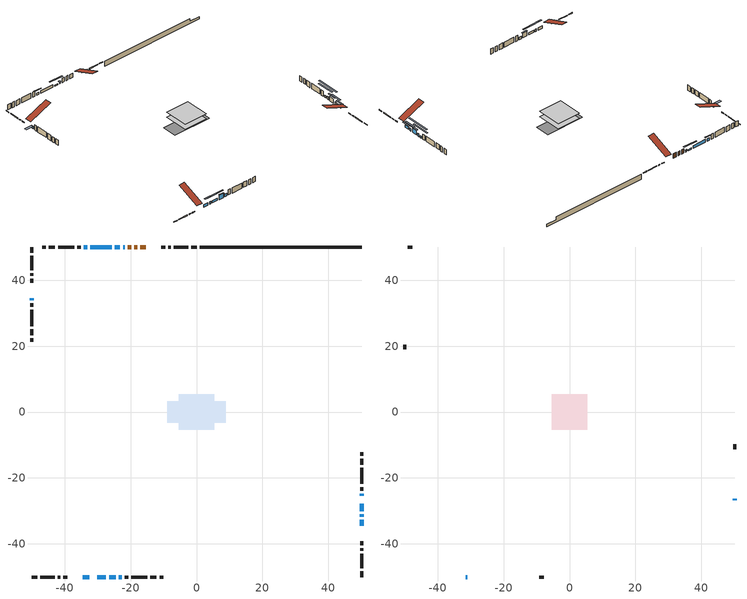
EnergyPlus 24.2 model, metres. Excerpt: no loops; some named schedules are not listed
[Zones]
conditioned space
 floor adiabatic (AdiabaticFloorConstruction): -5.45,-5.45 -5.45,5.45 5.45,5.45 5.45,-5.45 z0.91
 floor foundation (Slab1 construction): -8.94,-3.32 -8.94,3.32 8.94,3.32 8.94,-3.32 z-1.45
 wall outside (RimJoist1 construction): 0.12,50.12 -1.64,50.12 / -50.12,-50.12 -48.36,-50.12 / -50.12,50.12 -50.12,48.36 / 50.12,-50.12 50.12,-48.36 z0.91:1.21
 wall outside (RimJoist2 construction): -2.57,50.12 -6.95,50.12 / -47.43,-50.12 -43.06,-50.12 / -50.12,47.43 -50.12,43.06 / 50.12,-47.43 50.12,-43.06 z0.91:1.21
 wall outside (RimJoist3 construction): -7.87,50.12 -8.6,50.12 / -42.13,-50.12 -41.4,-50.12 / -50.12,42.13 -50.12,41.4 / 50.12,-42.13 50.12,-41.4 z0.91:1.21
 wall outside (RimJoist4 construction): -9.53,50.12 -10.77,50.12 / -40.47,-50.12 -39.24,-50.12 / -50.12,40.47 -50.12,39.24 / 50.12,-40.47 50.12,-39.24 z0.91:1.21
 wall outside (AdiabaticWallConstruction 1): -15.46,50.12 -17.04,50.12 / -17.97,50.12 -18.87,50.12 / -19.8,50.12 -20.93,50.12 z0.91:2.94
 wall outside (AdiabaticWallConstruction): -21.86,50.12 -22.32,50.12 z0.91:1.73; -34.54,-50.12 -32.51,-50.12 / 50.12,-34.54 50.12,-32.71 / 50.12,-31.78 50.12,-31.02 / -50.12,34.54 -50.12,33.93 / -25.8,50.12 -32.2,50.12 / -23.56,-50.12 -22.72,-50.12 z0.91:2.13; 50.12,-30.09 50.12,-27.81 z0.91:2.89; -30.09,-50.12 -27.5,-50.12 z0.91:1.98; -23.24,50.12 -24.88,50.12 z0.91:1.47; 50.12,-25.39 50.12,-24.78 z0.91:1.88; -33.13,50.12 -34.25,50.12 z0.91:2; -26.57,-50.12 -24.49,-50.12 z0.91:3.04
 wall outside (Wall1 construction): -35.18,50.12 -36.24,50.12 / -21.79,-50.12 -20.74,-50.12 / -50.12,33 -50.12,31.94 / 50.12,-23.85 50.12,-22.79 z0.91:3.35
 wall outside (Wall2 construction): -37.17,50.12 -42.06,50.12 / -19.81,-50.12 -14.91,-50.12 / -50.12,31.01 -50.12,26.12 / 50.12,-21.86 50.12,-16.97 z0.91:3.35
 wall outside (Wall3 construction): -42.99,50.12 -44.82,50.12 / -13.98,-50.12 -12.15,-50.12 / -50.12,25.19 -50.12,23.36 / 50.12,-16.04 50.12,-14.21 z0.91:3.35
 wall outside (Wall4 construction): -45.75,50.12 -46.83,50.12 / -11.22,-50.12 -10.14,-50.12 / -50.12,22.43 -50.12,21.35 / 50.12,-13.28 50.12,-12.2 z0.91:3.35
 wall foundation (FoundationWall1 construction): 1.05,50.12,-1.45 1.05,50.12,0.91 45.22,50.12,0.91 45.22,50.12,-0.43 50.12,50.12,-0.43 50.12,50.12,-1.45
 window (WindowConstruction 8): -21.86,50.12 -22.32,50.12 z0.91:1.72
 window (WindowConstruction 4): -34.54,-50.12 -32.51,-50.12 z0.91:2.13
 window (WindowConstruction 5): 50.12,-34.54 50.12,-32.71 z0.91:2.13
 window (WindowConstruction 6): 50.12,-31.78 50.12,-31.02 z0.91:2.13
 window (WindowConstruction 7): 50.12,-30.09 50.12,-27.81 z0.91:2.89
 window (WindowConstruction 10): -30.09,-50.12 -27.5,-50.12 z0.91:1.98
 window (WindowConstruction 11): -23.25,50.12 -24.87,50.12 z0.91:1.47
 window (WindowConstruction 12): 50.12,-25.39 50.12,-24.78 z0.91:1.88
 window (WindowConstruction 9): -50.12,34.54 -50.12,33.93 z0.91:2.13
 window (WindowConstruction): -25.8,50.12 -32.2,50.12 z0.91:2.13
 window (WindowConstruction 1): -33.13,50.12 -34.25,50.12 z0.91:2
 window (WindowConstruction 2): -26.57,-50.12 -24.49,-50.12 z0.91:3.04
 window (WindowConstruction 3): -23.56,-50.12 -22.72,-50.12 z0.91:2.13
 door (Door): -15.46,50.12 -17.04,50.12 z0.91:2.94
 door (Door 1): -17.97,50.12 -18.87,50.12 z0.91:2.94
 door (Door 2): -19.8,50.12 -20.93,50.12 z0.91:2.94
 ceiling adiabatic (AdiabaticFloorConstruction): 5.45,-5.45 5.45,5.45 -5.45,5.45 -5.45,-5.45 z0.91
attic - vented
 floor to conditioned space (Floor1 construction Reversed): -5.45,-5.45 -5.45,5.45 5.45,5.45 5.45,-5.45 z3.35
 wall outside (AdiabaticWallConstruction): -31.58,-50.12 -31.02,-50.12 z0.91:2.08; 50.12,-26.88 50.12,-26.32 z0.91:2.18
 wall outside (Wall5 construction): -47.76,50.12 -49.19,50.12 / -9.21,-50.12 -7.78,-50.12 / -50.12,20.42 -50.12,18.99 / 50.12,-11.27 50.12,-9.84 z0.91:3.35
 window (WindowConstruction 13): -31.58,-50.12 -31.02,-50.12 z0.91:2.08
 window (WindowConstruction 14): 50.12,-26.88 50.12,-26.32 z0.91:2.18
 roof outside (Roof1 construction): -14.53,50.12,3.35 -14.53,39.65,7.71 -11.69,39.65,7.71 -11.69,50.12,3.35; -35.47,-50.12,3.35 -35.47,-39.65,7.71 -38.31,-39.65,7.71 -38.31,-50.12,3.35; -50.12,35.47,3.35 -39.65,35.47,7.71 -39.65,38.31,7.71 -50.12,38.31,3.35; 50.12,-35.47,3.35 39.65,-35.47,7.71 39.65,-38.31,7.71 50.12,-38.31,3.35
shading: -28.28,-50.12 -34.32,-50.12 -34.32,-50.58 -28.28,-50.58 z4.82; 50.12,-21.44 50.12,-31.76 50.58,-31.76 50.58,-21.44 z7.06; -22.47,50.12 -21.71,50.12 -21.71,50.73 -22.47,50.73 z1.87; 50.12,-31.8 50.12,-35.45 50.58,-35.45 50.58,-31.8 z3.04; 50.12,-28.89 50.12,-33.91 50.58,-33.91 50.58,-28.89 z4.26; 50.12,-26.89 50.12,-31 50.58,-31 50.58,-26.89 z3.8; -24.76,-50.12 -32.83,-50.12 -32.83,-50.58 -24.76,-50.58 z4.72; -27.32,50.12 -20.8,50.12 -20.8,50.58 -27.32,50.58 z3.91; 50.12,-21.12 50.12,-29.05 50.58,-29.05 50.58,-21.12 z5.54; -50.12,33.78 -50.12,34.69 -53.78,34.69 -53.78,33.78 z2.28; -35.47,50.12 -31.91,50.12 -31.91,50.42 -35.47,50.42 z3.22; -24.34,-50.12 -26.72,-50.12 -26.72,-50.58 -24.34,-50.58 z3.19
[Building]
Building 1: Terrain=Suburbs
[Site:Location]
Quebec Intl AP_QC: Latitude {deg}=46.8; Longitude {deg}=-71.38; Time Zone {hr}=-5; Elevation {m}=74; Keep Site Location Information=Yes
[Site:GroundTemperature:Shallow]
0.0108218, -2.24938, -2.43038, -1.3578, 2.94801, 7.23376, 10.9493, 13.303, 13.5029, 11.5886, 7.96783, 3.81355
[Site:WaterMainsTemperature]
Calculation Method=Schedule; Temperature Schedule=mains temperature schedule
[Material] Roughness=Rough; Thermal Absorptance=0.9
Name | Thickness {m} | Conductivity {W/m-K} | Density {kg/m3} | Specific Heat {J/kg-K} | Solar Absorptance | Visible Absorptance
asphalt or fiberglass shingles | 0.00635 | 0.162714 | 1121.4 | 1465.45 | 0.4 | 0.4
ceiling loosefill ins | 0.0846667 | 0.0480833 | 16.02 | 1046.75 | 0.7 | 0.7
ceiling stud and cavity | 0.1397 | 0.351045 | 65.682 | 1177.47 | 0.7 | 0.7
concrete 4.0 in. | 0.1016 | 1.803125 | 2242.8 | 837.4 | 0.7 | 0.7
concrete 8.0 in. | 0.2032 | 1.803125 | 2242.8 | 837.4 | 0.7 | 0.7
door material | 0.04445 | 0.053851 | 512.64 | 1214.23 | 0.7 | 0.7
door material 1 | 0.04445 | 0.188738 | 512.64 | 1214.23 | 0.7 | 0.7
exterior vertical ins | 0.0217041 | 0.029427 | 32.04 | 1214.23 | 0.7 | 0.7
floor covering | 0.0127 | 0.0433444 | 54.468 | 1339.84 | 0.6 | 0.6
floor rigid ins; wall rigid ins | 0.512978 | 0.029427 | 32.04 | 1214.23 | 0.7 | 0.7
floor stud and cavity | 0.1397 | 1.75129 | 37.0049 | 1207.88 | 0.7 | 0.7
furniture material conditioned space 1 | 0.1524 | 0.115458 | 640.8 | 1214.23 | 0.6 | 0.6
gypsum board | 0.0127 | 0.160291 | 801 | 837.4 | 0.6 | 0.6
gypsum board 1 | 0.0127 | 0.160291 | 801 | 837.4 | 0.7 | 0.7
osb sheathing 0.5 in. | 0.0127 | 0.115458 | 512.64 | 1214.23 | 0.7 | 0.7
osb sheathing 0.75 in. | 0.01905 | 0.115458 | 512.64 | 1214.23 | 0.7 | 0.7
osb sheathing 2.0 in. | 0.0508 | 0.115458 | 512.64 | 1214.23 | 0.7 | 0.7
rim joist stud and cavity | 0.0508 | 0.647153 | 125.044 | 1163.47 | 0.6 | 0.6
rim joist stud and cavity 1 | 0.0508 | 0.353641 | 125.044 | 1163.47 | 0.6 | 0.6
rim joist stud and cavity 2 | 0.0508 | 0.11519 | 50.32683 | 1063.81 | 0.6 | 0.6
rim joist stud and cavity 3 | 0.0508 | 0.194335 | 50.32683 | 1063.81 | 0.6 | 0.6
wall stud and cavity | 0.1397 | 0.104393 | 139.0536 | 1170.24 | 0.7 | 0.7
wall stud and cavity 1 | 0.1397 | 0.0996715 | 139.0536 | 1170.24 | 0.7 | 0.7
wall stud and cavity 2 | 0.1397 | 0.129216 | 139.0536 | 1170.24 | 0.7 | 0.7
wall stud and cavity 3 | 0.1397 | 0.110499 | 139.0536 | 1170.24 | 0.7 | 0.7
wall stud and cavity 4 | 0.0889 | 6.9971 | 50.32683 | 1063.81 | 0.6 | 0.6
wall stud and cavity 5 | 0.0889 | 0.380278 | 52.3479 | 1209.89 | 0.7 | 0.7
wall stud and cavity 6 | 0.0889 | 0.391764 | 83.0341 | 1211.67 | 0.7 | 0.7
wood siding | 0.0254 | 0.102417 | 544.68 | 1172.36 | 0.57 | 0.57
wood siding 1 | 0.00254 | 0.102417 | 544.68 | 1172.36 | 0.57 | 0.57
wood siding 2; wood siding 3; wood siding 4 | 0.0254 | 0.102417 | 544.68 | 1172.36 | 0.7 | 0.7
[WindowMaterial:SimpleGlazingSystem]
Name | U-Factor {W/m2-K} | Solar Heat Gain Coefficient
WindowMaterial | 2.89237 | 0.66
WindowMaterial 1 | 2.94518 | 0.59
WindowMaterial 10 | 3.01104 | 0.52
WindowMaterial 11 | 3.05136 | 0.44
WindowMaterial 12 | 3.034891 | 0.47
WindowMaterial 13 | 3.026374 | 0.48
WindowMaterial 14 | 2.975272 | 0.61
WindowMaterial 2 | 2.96562 | 0.61
WindowMaterial 3 | 2.95597 | 0.57
WindowMaterial 4 | 2.91168 | 0.64
WindowMaterial 5 | 2.91792 | 0.63
WindowMaterial 6 | 2.94859 | 0.64
WindowMaterial 7 | 2.887263 | 0.67
WindowMaterial 8 | 3.05704 | 0.34
WindowMaterial 9 | 2.96789 | 0.62
[Construction]
AdiabaticFloorConstruction: floor stud and cavity, floor rigid ins, osb sheathing 0.75 in., floor covering
AdiabaticWallConstruction: wood siding 3, wall rigid ins, wall stud and cavity 5, gypsum board
AdiabaticWallConstruction 1: wood siding 4, wall rigid ins, wall stud and cavity 5, gypsum board
Door; Door 2: door material
Door 1: door material 1
Floor1 construction Reversed: gypsum board, ceiling stud and cavity, ceiling loosefill ins
FoundationWall1 construction: concrete 8.0 in., gypsum board 1
furniture construction conditioned space 1: furniture material conditioned space 1
PartitionWallConstruction: gypsum board, wall stud and cavity 6, gypsum board
RimJoist1 construction: wood siding 2, osb sheathing 2.0 in., rim joist stud and cavity
RimJoist2 construction: wood siding 2, osb sheathing 2.0 in., rim joist stud and cavity 1
RimJoist3 construction: wood siding 2, rim joist stud and cavity 2
RimJoist4 construction: wood siding 2, rim joist stud and cavity 3
Roof1 construction: asphalt or fiberglass shingles
Slab1 construction: concrete 4.0 in.
Wall1 construction: wood siding, osb sheathing 0.5 in., wall stud and cavity, gypsum board
Wall2 construction: wood siding, osb sheathing 0.5 in., wall stud and cavity 1, gypsum board
Wall3 construction: wood siding, osb sheathing 0.5 in., wall stud and cavity 2, gypsum board
Wall4 construction: wood siding, osb sheathing 0.5 in., wall stud and cavity 3, gypsum board
Wall5 construction: wood siding 1, wall stud and cavity 4
WindowConstruction: WindowMaterial
WindowConstruction 1: WindowMaterial 1
WindowConstruction 10: WindowMaterial 10
WindowConstruction 11: WindowMaterial 11
WindowConstruction 12: WindowMaterial 12
WindowConstruction 13: WindowMaterial 13
WindowConstruction 14: WindowMaterial 14
WindowConstruction 2: WindowMaterial 2
WindowConstruction 3: WindowMaterial 3
WindowConstruction 4: WindowMaterial 4
WindowConstruction 5: WindowMaterial 5
WindowConstruction 6: WindowMaterial 6
WindowConstruction 7: WindowMaterial 7
WindowConstruction 8: WindowMaterial 8
WindowConstruction 9: WindowMaterial 9
[Zone] Multiplier=1; Part of Total Floor Area=Yes
Name | Volume {m3}
attic - vented | 83.13
conditioned space | 586.1
[Space]
Name | Zone | Volume {m3}
attic - vented 1 | attic - vented | 83.13
conditioned space 1 | conditioned space | 586.1
[ZoneInfiltration:EffectiveLeakageArea]
infil attic - vented 1: Zone or Space=attic - vented 1; Schedule=Always On Discrete; Effective Air Leakage Area {cm2}=4390.89; Stack Coefficient=0.000473233; Wind Coefficient=1.4698e-05
[ZoneMixing]
whole house fan mix: Zone or Space=attic - vented; Schedule=Always On Continuous; Design Flow Rate Calculation Method=Flow/Zone; Design Flow Rate {m3/s}=0; Source Zone or Space=conditioned space
[SurfaceProperty:ExposedFoundationPerimeter]
Slab1: Exposed Perimeter Calculation Method=TotalExposedPerimeter; Total Exposed Perimeter {m}=49.073
[InternalMass] Zone or ZoneList=conditioned space; Space or SpaceList=conditioned space 1
Name | Construction | Surface Area {m2}
furniture mass conditioned space 1 | furniture construction conditioned space 1 | 95.128
partition wall mass | PartitionWallConstruction | 237.82
[Lights]
interior lighting: Zone or ZoneList or Space or SpaceList=conditioned space 1; Schedule=interior lighting schedule; Design Level Calculation Method=LightingLevel; Lighting Level {W}=343.2; Return Air Fraction=0; Fraction Radiant=0.6; Fraction Visible=0.2; Fraction Replaceable=1
[People]
occupants: Zone or ZoneList or Space or SpaceList=conditioned space 1; Number of People Schedule=occupants schedule; Number of People Calculation Method=People; Number of People=3; Fraction Radiant=0.314171; Sensible Heat Fraction=0.56303; Activity Level Schedule=occupants activity schedule; Carbon Dioxide Generation Rate {m3/s-W}=0; Enable ASHRAE 55 Comfort Warnings=No; Mean Radiant Temperature Calculation Type=EnclosureAveraged
[ElectricEquipment] Zone or ZoneList or Space or SpaceList=conditioned space 1; Design Level Calculation Method=EquipmentLevel
Name | Schedule | Design Level {W} | Fraction Latent | Fraction Radiant | Fraction Lost
clothes dryer | clothes dryer schedule | 140.772 | 0.015 | 0.081 | 0.85
clothes washer | clothes washer schedule | 32.1985 | 0.03 | 0.162 | 0.7
cooking range | cooking range schedule | 215.147 | 0.08 | 0.432 | 0.2
dishwasher | dishwasher schedule | 66.8632 | 0.3 | 0.18 | 0.4
fridge | fridge schedule | 72.9452 | 0 | 0.6 | 0
mech vent bath fan 0 | mech vent bath fan 0 schedule | 50.2 | 0 | 0 | 1
mech vent house fan | mech vent house fan schedule | 0.95 | 0 | 0 | 1
mech vent house fan cfis | mech vent house fan cfis schedule | 0 | 0 | 0 | 0
mech vent range fan 0 | mech vent range fan 0 schedule | 57 | 0 | 0 | 1
mech vent range fan 1 | mech vent range fan 1 schedule | 57 | 0 | 0 | 1
misc plug loads | misc plug loads schedule | 494.7 | 0.045 | 0.513 | 0.1
whole house fan | Always On Discrete | 0 | 0 | 0 | 1
[OtherEquipment] Zone or ZoneList or Space or SpaceList=conditioned space 1; Design Level Calculation Method=EquipmentLevel
Name | Fuel Type | Schedule | Design Level {W} | Fraction Latent | Fraction Radiant | Fraction Lost
clothes dryer 1 | Electricity | clothes dryer schedule | 0 | 0.015 | 0.081 | 0.85
cooking range 1 | Electricity | cooking range schedule | 0 | 0.08 | 0.432 | 0.2
general water use latent | None | general water use schedule | 62.594 | 1 | 0 | 0
general water use sensible | None | general water use schedule | -61.6891 | 0 | 0.6 | 0
mech vent house fan latent load | None | Always On Discrete | 0 | 1 | 0 | 0
mech vent house fan sensible load | None | Always On Discrete | 0 | 0 | 0 | 0
water heater energy adjustment1 | Electricity | Always On Discrete | 0.01 | 0 | 0 | 1
[ZoneInfiltration:DesignFlowRate] Zone or ZoneList or Space or SpaceList=conditioned space 1; Schedule=Always On Discrete; Design Flow Rate Calculation Method=Flow/Zone; Design Flow Rate {m3/s}=0
infil flow; natural vent flow; whole house fan flow
[Foundation:Kiva]
Foundation Kiva 1: Initial Indoor Air Temperature {C}=18; Wall Height Above Grade {m}=0.910011; Wall Depth Below Slab {m}=0.2032; Custom Block Material Name 1=exterior vertical ins; Custom Block Depth 1 {m}=2.36001; Custom Block X Position 1 {m}=0.2159; Custom Block Z Position 1 {m}=0
[Foundation:Kiva:Settings]
Soil Conductivity {W/m-K}=0.849921; Soil Density {kg/m3}=1842.3; Soil Specific Heat {J/kg-K}=418.7; Ground Solar Absorptivity=0.9; Ground Thermal Absorptivity=0.9; Ground Surface Roughness {m}=0.03; Far-Field Width {m}=40; Deep-Ground Boundary Condition=ZeroFlux; Deep-Ground Depth {m}=40; Minimum Cell Dimension {m}=0.2; Maximum Cell Growth Coefficient=3; Simulation Timestep=Timestep
[Exterior:Lights]
exterior lighting: Schedule=exterior lighting schedule; Design Level {W}=75.6
[Schedule:Constant]
Name | Hourly Value
Always On Continuous; mech vent house fan schedule; mech vent house fan cfis schedule; Always On Discrete | 1
occupants activity schedule | 117.228
fridge schedule | 0
[Schedule:Week:Daily]
interior lighting schedule Week Rule - Jan1-Jan27: interior lighting schedule day, interior lighting schedule day, interior lighting schedule day, interior lighting schedule day, interior lighting schedule day, interior lighting schedule day, interior lighting schedule day, interior lighting schedule default day, interior lighting schedule default day, interior lighting schedule default day, interior lighting schedule default day, interior lighting schedule default day
interior lighting schedule Week Rule - Jan28-Feb3: interior lighting schedule day, interior lighting schedule day, interior lighting schedule day, interior lighting schedule day, interior lighting schedule day 1, interior lighting schedule day 1, interior lighting schedule day 1, interior lighting schedule default day, interior lighting schedule default day, interior lighting schedule default day, interior lighting schedule default day, interior lighting schedule default day
interior lighting schedule Week Rule - Feb4-Feb24: interior lighting schedule day 1, interior lighting schedule day 1, interior lighting schedule day 1, interior lighting schedule day 1, interior lighting schedule day 1, interior lighting schedule day 1, interior lighting schedule day 1, interior lighting schedule default day, interior lighting schedule default day, interior lighting schedule default day, interior lighting schedule default day, interior lighting schedule default day
interior lighting schedule Week Rule - Feb25-Mar3: interior lighting schedule day 1, interior lighting schedule day 1, interior lighting schedule day 1, interior lighting schedule day 1, interior lighting schedule day 2, interior lighting schedule day 2, interior lighting schedule day 2, interior lighting schedule default day, interior lighting schedule default day, interior lighting schedule default day, interior lighting schedule default day, interior lighting schedule default day
interior lighting schedule Week Rule - Mar4-Mar31: interior lighting schedule day 2, interior lighting schedule day 2, interior lighting schedule day 2, interior lighting schedule day 2, interior lighting schedule day 2, interior lighting schedule day 2, interior lighting schedule day 2, interior lighting schedule default day, interior lighting schedule default day, interior lighting schedule default day, interior lighting schedule default day, interior lighting schedule default day
interior lighting schedule Week Rule - Apr1-Apr28: interior lighting schedule day 3, interior lighting schedule day 3, interior lighting schedule day 3, interior lighting schedule day 3, interior lighting schedule day 3, interior lighting schedule day 3, interior lighting schedule day 3, interior lighting schedule default day, interior lighting schedule default day, interior lighting schedule default day, interior lighting schedule default day, interior lighting schedule default day
interior lighting schedule Week Rule - Apr29-May5: interior lighting schedule day 3, interior lighting schedule day 3, interior lighting schedule day 4, interior lighting schedule day 4, interior lighting schedule day 4, interior lighting schedule day 4, interior lighting schedule day 4, interior lighting schedule default day, interior lighting schedule default day, interior lighting schedule default day, interior lighting schedule default day, interior lighting schedule default day
interior lighting schedule Week Rule - May6-May26: interior lighting schedule day 4, interior lighting schedule day 4, interior lighting schedule day 4, interior lighting schedule day 4, interior lighting schedule day 4, interior lighting schedule day 4, interior lighting schedule day 4, interior lighting schedule default day, interior lighting schedule default day, interior lighting schedule default day, interior lighting schedule default day, interior lighting schedule default day
interior lighting schedule Week Rule - May27-Jun2: interior lighting schedule day 4, interior lighting schedule day 4, interior lighting schedule day 4, interior lighting schedule day 4, interior lighting schedule day 4, interior lighting schedule day 5, interior lighting schedule day 5, interior lighting schedule default day, interior lighting schedule default day, interior lighting schedule default day, interior lighting schedule default day, interior lighting schedule default day
interior lighting schedule Week Rule - Jun3-Jun30: interior lighting schedule day 5, interior lighting schedule day 5, interior lighting schedule day 5, interior lighting schedule day 5, interior lighting schedule day 5, interior lighting schedule day 5, interior lighting schedule day 5, interior lighting schedule default day, interior lighting schedule default day, interior lighting schedule default day, interior lighting schedule default day, interior lighting schedule default day
interior lighting schedule Week Rule - Jul1-Jul28: interior lighting schedule day 6, interior lighting schedule day 6, interior lighting schedule day 6, interior lighting schedule day 6, interior lighting schedule day 6, interior lighting schedule day 6, interior lighting schedule day 6, interior lighting schedule default day, interior lighting schedule default day, interior lighting schedule default day, interior lighting schedule default day, interior lighting schedule default day
interior lighting schedule Week Rule - Jul29-Aug4: interior lighting schedule day 6, interior lighting schedule day 6, interior lighting schedule day 6, interior lighting schedule day 7, interior lighting schedule day 7, interior lighting schedule day 7, interior lighting schedule day 7, interior lighting schedule default day, interior lighting schedule default day, interior lighting schedule default day, interior lighting schedule default day, interior lighting schedule default day
interior lighting schedule Week Rule - Aug5-Aug25: interior lighting schedule day 7, interior lighting schedule day 7, interior lighting schedule day 7, interior lighting schedule day 7, interior lighting schedule day 7, interior lighting schedule day 7, interior lighting schedule day 7, interior lighting schedule default day, interior lighting schedule default day, interior lighting schedule default day, interior lighting schedule default day, interior lighting schedule default day
interior lighting schedule Week Rule - Aug26-Sep1: interior lighting schedule day 7, interior lighting schedule day 7, interior lighting schedule day 7, interior lighting schedule day 7, interior lighting schedule day 7, interior lighting schedule day 7, interior lighting schedule day 8, interior lighting schedule default day, interior lighting schedule default day, interior lighting schedule default day, interior lighting schedule default day, interior lighting schedule default day
interior lighting schedule Week Rule - Sep2-Sep29: interior lighting schedule day 8, interior lighting schedule day 8, interior lighting schedule day 8, interior lighting schedule day 8, interior lighting schedule day 8, interior lighting schedule day 8, interior lighting schedule day 8, interior lighting schedule default day, interior lighting schedule default day, interior lighting schedule default day, interior lighting schedule default day, interior lighting schedule default day
interior lighting schedule Week Rule - Sep30-Oct6: interior lighting schedule day 8, interior lighting schedule day 9, interior lighting schedule day 9, interior lighting schedule day 9, interior lighting schedule day 9, interior lighting schedule day 9, interior lighting schedule day 9, interior lighting schedule default day, interior lighting schedule default day, interior lighting schedule default day, interior lighting schedule default day, interior lighting schedule default day
interior lighting schedule Week Rule - Oct7-Oct27: interior lighting schedule day 9, interior lighting schedule day 9, interior lighting schedule day 9, interior lighting schedule day 9, interior lighting schedule day 9, interior lighting schedule day 9, interior lighting schedule day 9, interior lighting schedule default day, interior lighting schedule default day, interior lighting schedule default day, interior lighting schedule default day, interior lighting schedule default day
interior lighting schedule Week Rule - Oct28-Nov3: interior lighting schedule day 9, interior lighting schedule day 9, interior lighting schedule day 9, interior lighting schedule day 9, interior lighting schedule day 10, interior lighting schedule day 10, interior lighting schedule day 10, interior lighting schedule default day, interior lighting schedule default day, interior lighting schedule default day, interior lighting schedule default day, interior lighting schedule default day
interior lighting schedule Week Rule - Nov4-Nov24: interior lighting schedule day 10, interior lighting schedule day 10, interior lighting schedule day 10, interior lighting schedule day 10, interior lighting schedule day 10, interior lighting schedule day 10, interior lighting schedule day 10, interior lighting schedule default day, interior lighting schedule default day, interior lighting schedule default day, interior lighting schedule default day, interior lighting schedule default day
interior lighting schedule Week Rule - Nov25-Dec1: interior lighting schedule day 10, interior lighting schedule day 10, interior lighting schedule day 10, interior lighting schedule day 10, interior lighting schedule day 10, interior lighting schedule day 10, interior lighting schedule day 11, interior lighting schedule default day, interior lighting schedule default day, interior lighting schedule default day, interior lighting schedule default day, interior lighting schedule default day
interior lighting schedule Week Rule - Dec2-Dec31: interior lighting schedule day 11, interior lighting schedule day 11, interior lighting schedule day 11, interior lighting schedule day 11, interior lighting schedule day 11, interior lighting schedule day 11, interior lighting schedule day 11, interior lighting schedule default day, interior lighting schedule default day, interior lighting schedule default day, interior lighting schedule default day, interior lighting schedule default day
occupants schedule Week Rule - Jan1-Dec31: occupants schedule day, occupants schedule day, occupants schedule day, occupants schedule day, occupants schedule day, occupants schedule day, occupants schedule day, occupants schedule default day, occupants schedule default day, occupants schedule default day, occupants schedule default day, occupants schedule default day
clothes dryer schedule Week Rule - Jan1-Dec31: clothes dryer schedule day, clothes dryer schedule day, clothes dryer schedule day, clothes dryer schedule day, clothes dryer schedule day, clothes dryer schedule day, clothes dryer schedule day, clothes dryer schedule default day, clothes dryer schedule default day, clothes dryer schedule default day, clothes dryer schedule default day, clothes dryer schedule default day
clothes washer schedule Week Rule - Jan1-Dec31: clothes washer schedule day, clothes washer schedule day, clothes washer schedule day, clothes washer schedule day, clothes washer schedule day, clothes washer schedule day, clothes washer schedule day, clothes washer schedule default day, clothes washer schedule default day, clothes washer schedule default day, clothes washer schedule default day, clothes washer schedule default day
cooking range schedule Week Rule - Jan1-Dec31: cooking range schedule day, cooking range schedule day, cooking range schedule day, cooking range schedule day, cooking range schedule day, cooking range schedule day, cooking range schedule day, cooking range schedule default day, cooking range schedule default day, cooking range schedule default day, cooking range schedule default day, cooking range schedule default day
dishwasher schedule Week Rule - Jan1-Dec31: dishwasher schedule day, dishwasher schedule day, dishwasher schedule day, dishwasher schedule day, dishwasher schedule day, dishwasher schedule day, dishwasher schedule day, dishwasher schedule default day, dishwasher schedule default day, dishwasher schedule default day, dishwasher schedule default day, dishwasher schedule default day
mech vent bath fan 0 schedule Week Rule - Jan1-Dec31: mech vent bath fan 0 schedule day, mech vent bath fan 0 schedule day, mech vent bath fan 0 schedule day, mech vent bath fan 0 schedule day, mech vent bath fan 0 schedule day, mech vent bath fan 0 schedule day, mech vent bath fan 0 schedule day, mech vent bath fan 0 schedule default day, mech vent bath fan 0 schedule default day, mech vent bath fan 0 schedule default day, mech vent bath fan 0 schedule default day, mech vent bath fan 0 schedule default day
mech vent range fan 0 schedule Week Rule - Jan1-Dec31: mech vent range fan 0 schedule day, mech vent range fan 0 schedule day, mech vent range fan 0 schedule day, mech vent range fan 0 schedule day, mech vent range fan 0 schedule day, mech vent range fan 0 schedule day, mech vent range fan 0 schedule day, mech vent range fan 0 schedule default day, mech vent range fan 0 schedule default day, mech vent range fan 0 schedule default day, mech vent range fan 0 schedule default day, mech vent range fan 0 schedule default day
mech vent range fan 1 schedule Week Rule - Jan1-Dec31: mech vent range fan 1 schedule day, mech vent range fan 1 schedule day, mech vent range fan 1 schedule day, mech vent range fan 1 schedule day, mech vent range fan 1 schedule day, mech vent range fan 1 schedule day, mech vent range fan 1 schedule day, mech vent range fan 1 schedule default day, mech vent range fan 1 schedule default day, mech vent range fan 1 schedule default day, mech vent range fan 1 schedule default day, mech vent range fan 1 schedule default day
misc plug loads schedule Week Rule - Jan1-Dec31: misc plug loads schedule day, misc plug loads schedule day, misc plug loads schedule day, misc plug loads schedule day, misc plug loads schedule day, misc plug loads schedule day, misc plug loads schedule day, misc plug loads schedule default day, misc plug loads schedule default day, misc plug loads schedule default day, misc plug loads schedule default day, misc plug loads schedule default day
general water use schedule Week Rule - Jan1-Dec31: general water use schedule day, general water use schedule day, general water use schedule day, general water use schedule day, general water use schedule day, general water use schedule day, general water use schedule day, general water use schedule default day, general water use schedule default day, general water use schedule default day, general water use schedule default day, general water use schedule default day
exterior lighting schedule Week Rule - Jan1-Jan27: exterior lighting schedule day, exterior lighting schedule day, exterior lighting schedule day, exterior lighting schedule day, exterior lighting schedule day, exterior lighting schedule day, exterior lighting schedule day, exterior lighting schedule default day, exterior lighting schedule default day, exterior lighting schedule default day, exterior lighting schedule default day, exterior lighting schedule default day
exterior lighting schedule Week Rule - Jan28-Feb3: exterior lighting schedule day, exterior lighting schedule day, exterior lighting schedule day, exterior lighting schedule day, exterior lighting schedule day 1, exterior lighting schedule day 1, exterior lighting schedule day 1, exterior lighting schedule default day, exterior lighting schedule default day, exterior lighting schedule default day, exterior lighting schedule default day, exterior lighting schedule default day
exterior lighting schedule Week Rule - Feb4-Feb24: exterior lighting schedule day 1, exterior lighting schedule day 1, exterior lighting schedule day 1, exterior lighting schedule day 1, exterior lighting schedule day 1, exterior lighting schedule day 1, exterior lighting schedule day 1, exterior lighting schedule default day, exterior lighting schedule default day, exterior lighting schedule default day, exterior lighting schedule default day, exterior lighting schedule default day
exterior lighting schedule Week Rule - Feb25-Mar3: exterior lighting schedule day 1, exterior lighting schedule day 1, exterior lighting schedule day 1, exterior lighting schedule day 1, exterior lighting schedule day 2, exterior lighting schedule day 2, exterior lighting schedule day 2, exterior lighting schedule default day, exterior lighting schedule default day, exterior lighting schedule default day, exterior lighting schedule default day, exterior lighting schedule default day
exterior lighting schedule Week Rule - Mar4-Mar31: exterior lighting schedule day 2, exterior lighting schedule day 2, exterior lighting schedule day 2, exterior lighting schedule day 2, exterior lighting schedule day 2, exterior lighting schedule day 2, exterior lighting schedule day 2, exterior lighting schedule default day, exterior lighting schedule default day, exterior lighting schedule default day, exterior lighting schedule default day, exterior lighting schedule default day
exterior lighting schedule Week Rule - Apr1-Apr28: exterior lighting schedule day 3, exterior lighting schedule day 3, exterior lighting schedule day 3, exterior lighting schedule day 3, exterior lighting schedule day 3, exterior lighting schedule day 3, exterior lighting schedule day 3, exterior lighting schedule default day, exterior lighting schedule default day, exterior lighting schedule default day, exterior lighting schedule default day, exterior lighting schedule default day
exterior lighting schedule Week Rule - Apr29-May5: exterior lighting schedule day 3, exterior lighting schedule day 3, exterior lighting schedule day 4, exterior lighting schedule day 4, exterior lighting schedule day 4, exterior lighting schedule day 4, exterior lighting schedule day 4, exterior lighting schedule default day, exterior lighting schedule default day, exterior lighting schedule default day, exterior lighting schedule default day, exterior lighting schedule default day
exterior lighting schedule Week Rule - May6-May26: exterior lighting schedule day 4, exterior lighting schedule day 4, exterior lighting schedule day 4, exterior lighting schedule day 4, exterior lighting schedule day 4, exterior lighting schedule day 4, exterior lighting schedule day 4, exterior lighting schedule default day, exterior lighting schedule default day, exterior lighting schedule default day, exterior lighting schedule default day, exterior lighting schedule default day
[Schedule:Year]
interior lighting schedule: interior lighting schedule Week Rule - Jan1-Jan27, 1, 1, 1, 27, interior lighting schedule Week Rule - Jan28-Feb3, 1, 28, 2, 3, interior lighting schedule Week Rule - Feb4-Feb24, 2, 4, 2, 24, interior lighting schedule Week Rule - Feb25-Mar3, 2, 25, 3, 3, interior lighting schedule Week Rule - Mar4-Mar31, 3, 4, 3, 31, interior lighting schedule Week Rule - Apr1-Apr28, 4, 1, 4, 28, interior lighting schedule Week Rule - Apr29-May5, 4, 29, 5, 5, interior lighting schedule Week Rule - May6-May26, 5, 6, 5, 26, interior lighting schedule Week Rule - May27-Jun2, 5, 27, 6, 2, interior lighting schedule Week Rule - Jun3-Jun30, 6, 3, 6, 30, interior lighting schedule Week Rule - Jul1-Jul28, 7, 1, 7, 28, interior lighting schedule Week Rule - Jul29-Aug4, 7, 29, 8, 4, interior lighting schedule Week Rule - Aug5-Aug25, 8, 5, 8, 25, interior lighting schedule Week Rule - Aug26-Sep1, 8, 26, 9, 1, interior lighting schedule Week Rule - Sep2-Sep29, 9, 2, 9, 29, interior lighting schedule Week Rule - Sep30-Oct6, 9, 30, 10, 6, interior lighting schedule Week Rule - Oct7-Oct27, 10, 7, 10, 27, interior lighting schedule Week Rule - Oct28-Nov3, 10, 28, 11, 3, interior lighting schedule Week Rule - Nov4-Nov24, 11, 4, 11, 24, interior lighting schedule Week Rule - Nov25-Dec1, 11, 25, 12, 1, interior lighting schedule Week Rule - Dec2-Dec31, 12, 2, 12, 31
occupants schedule: occupants schedule Week Rule - Jan1-Dec31, 1, 1, 12, 31
clothes dryer schedule: clothes dryer schedule Week Rule - Jan1-Dec31, 1, 1, 12, 31
clothes washer schedule: clothes washer schedule Week Rule - Jan1-Dec31, 1, 1, 12, 31
cooking range schedule: cooking range schedule Week Rule - Jan1-Dec31, 1, 1, 12, 31
dishwasher schedule: dishwasher schedule Week Rule - Jan1-Dec31, 1, 1, 12, 31
mech vent bath fan 0 schedule: mech vent bath fan 0 schedule Week Rule - Jan1-Dec31, 1, 1, 12, 31
mech vent range fan 0 schedule: mech vent range fan 0 schedule Week Rule - Jan1-Dec31, 1, 1, 12, 31
mech vent range fan 1 schedule: mech vent range fan 1 schedule Week Rule - Jan1-Dec31, 1, 1, 12, 31
misc plug loads schedule: misc plug loads schedule Week Rule - Jan1-Dec31, 1, 1, 12, 31
general water use schedule: general water use schedule Week Rule - Jan1-Dec31, 1, 1, 12, 31
exterior lighting schedule: exterior lighting schedule Week Rule - Jan1-Jan27, 1, 1, 1, 27, exterior lighting schedule Week Rule - Jan28-Feb3, 1, 28, 2, 3, exterior lighting schedule Week Rule - Feb4-Feb24, 2, 4, 2, 24, exterior lighting schedule Week Rule - Feb25-Mar3, 2, 25, 3, 3, exterior lighting schedule Week Rule - Mar4-Mar31, 3, 4, 3, 31, exterior lighting schedule Week Rule - Apr1-Apr28, 4, 1, 4, 28, exterior lighting schedule Week Rule - Apr29-May5, 4, 29, 5, 5, exterior lighting schedule Week Rule - May6-May26, 5, 6, 5, 26, exterior lighting schedule Week Rule - May27-Jun2, 5, 27, 6, 2, exterior lighting schedule Week Rule - Jun3-Jun30, 6, 3, 6, 30, exterior lighting schedule Week Rule - Jul1-Jul28, 7, 1, 7, 28, exterior lighting schedule Week Rule - Jul29-Aug4, 7, 29, 8, 4, exterior lighting schedule Week Rule - Aug5-Aug25, 8, 5, 8, 25, exterior lighting schedule Week Rule - Aug26-Sep1, 8, 26, 9, 1, exterior lighting schedule Week Rule - Sep2-Sep29, 9, 2, 9, 29, exterior lighting schedule Week Rule - Sep30-Oct6, 9, 30, 10, 6, exterior lighting schedule Week Rule - Oct7-Oct27, 10, 7, 10, 27, exterior lighting schedule Week Rule - Oct28-Nov3, 10, 28, 11, 3, exterior lighting schedule Week Rule - Nov4-Nov24, 11, 4, 11, 24, exterior lighting schedule Week Rule - Nov25-Dec1, 11, 25, 12, 1, exterior lighting schedule Week Rule - Dec2-Dec31, 12, 2, 12, 31
[Schedule:Compact]
mains temperature schedule: Through: 01/01, For: AllDays, Until: 24:00, 5.175, Through: 01/02, For: AllDays, Until: 24:00, 5.10167, Through: 01/03, For: AllDays, Until: 24:00, 5.02889, Through: 01/04, For: AllDays, Until: 24:00, 4.95778, Through: 01/05, For: AllDays, Until: 24:00, 4.88778, Through: 01/06, For: AllDays, Until: 24:00, 4.81833, Through: 01/07, For: AllDays, Until: 24:00, 4.75056, Through: 01/08, For: AllDays, Until: 24:00, 4.68389, Through: 01/09, For: AllDays, Until: 24:00, 4.61833, Through: 01/10, For: AllDays, Until: 24:00, 4.55389, Through: 01/11, For: AllDays, Until: 24:00, 4.49056, Through: 01/12, For: AllDays, Until: 24:00, 4.42889, Through: 01/13, For: AllDays, Until: 24:00, 4.36778, Through: 01/14, For: AllDays, Until: 24:00, 4.30889, Through: 01/15, For: AllDays, Until: 24:00, 4.25056, Through: 01/16, For: AllDays, Until: 24:00, 4.19389, Through: 01/17, For: AllDays, Until: 24:00, 4.13833, Through: 01/18, For: AllDays, Until: 24:00, 4.08444, Through: 01/19, For: AllDays, Until: 24:00, 4.03167, Through: 01/20, For: AllDays, Until: 24:00, 3.98056, Through: 01/21, For: AllDays, Until: 24:00, 3.93056, Through: 01/22, For: AllDays, Until: 24:00, 3.88222, Through: 01/23, For: AllDays, Until: 24:00, 3.835, Through: 01/24, For: AllDays, Until: 24:00, 3.78944, Through: 01/25, For: AllDays, Until: 24:00, 3.74556, Through: 01/26, For: AllDays, Until: 24:00, 3.70278, Through: 01/27, For: AllDays, Until: 24:00, 3.66167, Through: 01/28, For: AllDays, Until: 24:00, 3.62167, Through: 01/29, For: AllDays, Until: 24:00, 3.58389, Through: 01/30, For: AllDays, Until: 24:00, 3.54722, Through: 01/31, For: AllDays, Until: 24:00, 3.51167, Through: 02/01, For: AllDays, Until: 24:00, 3.47833, Through: 02/02, For: AllDays, Until: 24:00, 3.44611, Through: 02/03, For: AllDays, Until: 24:00, 3.41556, Through: 02/04, For: AllDays, Until: 24:00, 3.38667, Through: 02/05, For: AllDays, Until: 24:00, 3.35944, Through: 02/06, For: AllDays, Until: 24:00, 3.33389, Through: 02/07, For: AllDays, Until: 24:00, 3.30944, Through: 02/08, For: AllDays, Until: 24:00, 3.28667, Through: 02/09, For: AllDays, Until: 24:00, 3.26611, Through: 02/10, For: AllDays, Until: 24:00, 3.24667, Through: 02/11, For: AllDays, Until: 24:00, 3.22889, Through: 02/12, For: AllDays, Until: 24:00, 3.21278, Through: 02/13, For: AllDays, Until: 24:00, 3.19833, Through: 02/14, For: AllDays, Until: 24:00, 3.18556, Through: 02/15, For: AllDays, Until: 24:00, 3.17389, Through: 02/16, For: AllDays, Until: 24:00, 3.16444, Through: 02/17, For: AllDays, Until: 24:00, 3.15667, Through: 02/18, For: AllDays, Until: 24:00, 3.15056, Through: 02/19, For: AllDays, Until: 24:00, 3.14556, Through: 02/20, For: AllDays, Until: 24:00, 3.14278, Through: 02/21, For: AllDays, Until: 24:00, 3.14111, Through: 02/22, For: AllDays, Until: 24:00, 3.14167, Through: 02/23, For: AllDays, Until: 24:00, 3.14333, Through: 02/24, For: AllDays, Until: 24:00, 3.14722, Through: 02/25, For: AllDays, Until: 24:00, 3.15222, Through: 02/26, For: AllDays, Until: 24:00, 3.15944, Through: 02/27, For: AllDays, Until: 24:00, 3.16778, Through: 02/28, For: AllDays, Until: 24:00, 3.17778, Through: 03/01, For: AllDays, Until: 24:00, 3.18944, Through: 03/02, For: AllDays, Until: 24:00, 3.20333, Through: 03/03, For: AllDays, Until: 24:00, 3.21833, Through: 03/04, For: AllDays, Until: 24:00, 3.235, Through: 03/05, For: AllDays, Until: 24:00, 3.25333, Through: 03/06, For: AllDays, Until: 24:00, 3.27333, Through: 03/07, For: AllDays, Until: 24:00, 3.29444, Through: 03/08, For: AllDays, Until: 24:00, 3.31778, Through: 03/09, For: AllDays, Until: 24:00, 3.34222, Through: 03/10, For: AllDays, Until: 24:00, 3.36889, Through: 03/11, For: AllDays, Until: 24:00, 3.39667, Through: 03/12, For: AllDays, Until: 24:00, 3.42611, Through: 03/13, For: AllDays, Until: 24:00, 3.45722, Through: 03/14, For: AllDays, Until: 24:00, 3.49, Through: 03/15, For: AllDays, Until: 24:00, 3.52389, Through: 03/16, For: AllDays, Until: 24:00, 3.55944, Through: 03/17, For: AllDays, Until: 24:00, 3.59667, Through: 03/18, For: AllDays, Until: 24:00, 3.63556, Through: 03/19, For: AllDays, Until: 24:00, 3.67556, Through: 03/20, For: AllDays, Until: 24:00, 3.71722, Through: 03/21, For: AllDays, Until: 24:00, 3.76056, Through: 03/22, For: AllDays, Until: 24:00, 3.80556, Through: 03/23, For: AllDays, Until: 24:00, 3.85111, Through: 03/24, For: AllDays, Until: 24:00, 3.89889, Through: 03/25, For: AllDays, Until: 24:00, 3.94778, Through: 03/26, For: AllDays, Until: 24:00, 3.99833, Through: 03/27, For: AllDays, Until: 24:00, 4.05, Through: 03/28, For: AllDays, Until: 24:00, 4.10333, Through: 03/29, For: AllDays, Until: 24:00, 4.15778, Through: 03/30, For: AllDays, Until: 24:00, 4.21333, Through: 03/31, For: AllDays, Until: 24:00, 4.27056, Through: 04/01, For: AllDays, Until: 24:00, 4.32944, Through: 04/02, For: AllDays, Until: 24:00, 4.38889, Through: 04/03, For: AllDays, Until: 24:00, 4.45, Through: 04/04, For: AllDays, Until: 24:00, 4.51222, Through: 04/05, For: AllDays, Until: 24:00, 4.57611, Through: 04/06, For: AllDays, Until: 24:00, 4.64056, Through: 04/07, For: AllDays, Until: 24:00, 4.70667, Through: 04/08, For: AllDays, Until: 24:00, 4.77389, Through: 04/09, For: AllDays, Until: 24:00, 4.84222, Through: 04/10, For: AllDays, Until: 24:00, 4.91167, Through: 04/11, For: AllDays, Until: 24:00, 4.98278, Through: 04/12, For: AllDays, Until: 24:00, 5.05444, Through: 04/13, For: AllDays, Until: 24:00, 5.12722, Through: 04/14, For: AllDays, Until: 24:00, 5.20111, Through: 04/15, For: AllDays, Until: 24:00, 5.27611, Through: 04/16, For: AllDays, Until: 24:00, 5.35167, Through: 04/17, For: AllDays, Until: 24:00, 5.42889, Through: 04/18, For: AllDays, Until: 24:00, 5.50667, Through: 04/19, For: AllDays, Until: 24:00, 5.58556, Through: 04/20, For: AllDays, Until: 24:00, 5.665, Through: 04/21, For: AllDays, Until: 24:00, 5.74611, Through: 04/22, For: AllDays, Until: 24:00, 5.82722, Through: 04/23, For: AllDays, Until: 24:00, 5.91, Through: 04/24, For: AllDays, Until: 24:00, 5.99278, Through: 04/25, For: AllDays, Until: 24:00, 6.07722, Through: 04/26, For: AllDays, Until: 24:00, 6.16167, Through: 04/27, For: AllDays, Until: 24:00, 6.24722, Through: 04/28, For: AllDays, Until: 24:00, 6.33389, Through: 04/29, For: AllDays, Until: 24:00, 6.42056, Through: 04/30, For: AllDays, Until: 24:00, 6.50833, Through: 05/01, For: AllDays, Until: 24:00, 6.59667, Through: 05/02, For: AllDays, Until: 24:00, 6.68556, Through: 05/03, For: AllDays, Until: 24:00, 6.775, Through: 05/04, For: AllDays, Until: 24:00, 6.86556, Through: 05/05, For: AllDays, Until: 24:00, 6.95611, Through: 05/06, For: AllDays, Until: 24:00, 7.04722, Through: 05/07, For: AllDays, Until: 24:00, 7.13889, Through: 05/08, For: AllDays, Until: 24:00, 7.23111, Through: 05/09, For: AllDays, Until: 24:00, 7.32333, Through: 05/10, For: AllDays, Until: 24:00, 7.41667, Through: 05/11, For: AllDays, Until: 24:00, 7.51, Through: 05/12, For: AllDays, Until: 24:00, 7.60389, Through: 05/13, For: AllDays, Until: 24:00, 7.69778, Through: 05/14, For: AllDays, Until: 24:00, 7.79222, Through: 05/15, For: AllDays, Until: 24:00, 7.88667, Through: 05/16, For: AllDays, Until: 24:00, 7.98167, Through: 05/17, For: AllDays, Until: 24:00, 8.07667, Through: 05/18, For: AllDays, Until: 24:00, 8.17167, Through: 05/19, For: AllDays, Until: 24:00, 8.26722, Through: 05/20, For: AllDays, Until: 24:00, 8.36278, Through: 05/21, For: AllDays, Until: 24:00, 8.45833, Through: 05/22, For: AllDays, Until: 24:00, 8.55444, Through: 05/23, For: AllDays, Until: 24:00, 8.65, Through: 05/24, For: AllDays, Until: 24:00, 8.74611, Through: 05/25, For: AllDays, Until: 24:00, 8.84167, Through: 05/26, For: AllDays, Until: 24:00, 8.93722, Through: 05/27, For: AllDays, Until: 24:00, 9.03333, Through: 05/28, For: AllDays, Until: 24:00, 9.12889, Through: 05/29, For: AllDays, Until: 24:00, 9.22389, Through: 05/30, For: AllDays, Until: 24:00, 9.31944, Through: 05/31, For: AllDays, Until: 24:00, 9.41444, Through: 06/01, For: AllDays, Until: 24:00, 9.50944, Through: 06/02, For: AllDays, Until: 24:00, 9.60389, Through: 06/03, For: AllDays, Until: 24:00, 9.69833, Through: 06/04, For: AllDays, Until: 24:00, 9.79278, Through: 06/05, For: AllDays, Until: 24:00, 9.88667, Through: 06/06, For: AllDays, Until: 24:00, 9.98, Through: 06/07, For: AllDays, Until: 24:00, 10.0728, Through: 06/08, For: AllDays, Until: 24:00, 10.1656, Through: 06/09, For: AllDays, Until: 24:00, 10.2578, Through: 06/10, For: AllDays, Until: 24:00, 10.3494, Through: 06/11, For: AllDays, Until: 24:00, 10.4411, Through: 06/12, For: AllDays, Until: 24:00, 10.5317, Through: 06/13, For: AllDays, Until: 24:00, 10.6222, Through: 06/14, For: AllDays, Until: 24:00, 10.7117, Through: 06/15, For: AllDays, Until: 24:00, 10.8006, Through: 06/16, For: AllDays, Until: 24:00, 10.8889, Through: 06/17, For: AllDays, Until: 24:00, 10.9772, Through: 06/18, For: AllDays, Until: 24:00, 11.0639, Through: 06/19, For: AllDays, Until: 24:00, 11.1506, Through: 06/20, For: AllDays, Until: 24:00, 11.2361, Through: 06/21, For: AllDays, Until: 24:00, 11.3211, Through: 06/22, For: AllDays, Until: 24:00, 11.4056, Through: 06/23, For: AllDays, Until: 24:00, 11.4889, Through: 06/24, For: AllDays, Until: 24:00, 11.5711, Through: 06/25, For: AllDays, Until: 24:00, 11.6533, Through: 06/26, For: AllDays, Until: 24:00, 11.7339, Through: 06/27, For: AllDays, Until: 24:00, 11.8139, Through: 06/28, For: AllDays, Until: 24:00, 11.8928, Through: 06/29, For: AllDays, Until: 24:00, 11.9711, Through: 06/30, For: AllDays, Until: 24:00, 12.0483, Through: 07/01, For: AllDays, Until: 24:00, 12.1244, Through: 07/02, For: AllDays, Until: 24:00, 12.1994, Through: 07/03, For: AllDays, Until: 24:00, 12.2733, Through: 07/04, For: AllDays, Until: 24:00, 12.3467, Through: 07/05, For: AllDays, Until: 24:00, 12.4183, Through: 07/06, For: AllDays, Until: 24:00, 12.4894, Through: 07/07, For: AllDays, Until: 24:00, 12.5589, Through: 07/08, For: AllDays, Until: 24:00, 12.6278, Through: 07/09, For: AllDays, Until: 24:00, 12.695, Through: 07/10, For: AllDays, Until: 24:00, 12.7617, Through: 07/11, For: AllDays, Until: 24:00, 12.8267, Through: 07/12, For: AllDays, Until: 24:00, 12.8906, Through: 07/13, For: AllDays, Until: 24:00, 12.9528, Through: 07/14, For: AllDays, Until: 24:00, 13.0144, Through: 07/15, For: AllDays, Until: 24:00, 13.0744, Through: 07/16, For: AllDays, Until: 24:00, 13.1333, Through: 07/17, For: AllDays, Until: 24:00, 13.1906, Through: 07/18, For: AllDays, Until: 24:00, 13.2467, Through: 07/19, For: AllDays, Until: 24:00, 13.3017, Through: 07/20, For: AllDays, Until: 24:00, 13.355, Through: 07/21, For: AllDays, Until: 24:00, 13.4072, Through: 07/22, For: AllDays, Until: 24:00, 13.4578, Through: 07/23, For: AllDays, Until: 24:00, 13.5067, Through: 07/24, For: AllDays, Until: 24:00, 13.5544, Through: 07/25, For: AllDays, Until: 24:00, 13.6011, Through: 07/26, For: AllDays, Until: 24:00, 13.6461, Through: 07/27, For: AllDays, Until: 24:00, 13.6894, Through: 07/28, For: AllDays, Until: 24:00, 13.7317, Through: 07/29, For: AllDays, Until: 24:00, 13.7722, Through: 07/30, For: AllDays, Until: 24:00, 13.8111, Through: 07/31, For: AllDays, Until: 24:00, 13.8489, Through: 08/01, For: AllDays, Until: 24:00, 13.8844, Through: 08/02, For: AllDays, Until: 24:00, 13.9189, Through: 08/03, For: AllDays, Until: 24:00, 13.9522, Through: 08/04, For: AllDays, Until: 24:00, 13.9833, Through: 08/05, For: AllDays, Until: 24:00, 14.0133, Through: 08/06, For: AllDays, Until: 24:00, 14.0411, Through: 08/07, For: AllDays, Until: 24:00, 14.0678, Through: 08/08, For: AllDays, Until: 24:00, 14.0933, Through: 08/09, For: AllDays, Until: 24:00, 14.1167, Through: 08/10, For: AllDays, Until: 24:00, 14.1383, Through: 08/11, For: AllDays, Until: 24:00, 14.1589, Through: 08/12, For: AllDays, Until: 24:00, 14.1772, Through: 08/13, For: AllDays, Until: 24:00, 14.1944, Through: 08/14, For: AllDays, Until: 24:00, 14.21, Through: 08/15, For: AllDays, Until: 24:00, 14.2233, Through: 08/16, For: AllDays, Until: 24:00, 14.2356, Through: 08/17, For: AllDays, Until: 24:00, 14.2461, Through: 08/18, For: AllDays, Until: 24:00, 14.255, Through: 08/19, For: AllDays, Until: 24:00, 14.2622, Through: 08/20, For: AllDays, Until: 24:00, 14.2678, Through: 08/21, For: AllDays, Until: 24:00, 14.2717, Through: 08/22, For: AllDays, Until: 24:00, 14.2739, Through: 08/23, For: AllDays, Until: 24:00, 14.2744, Through: 08/24, For: AllDays, Until: 24:00, 14.2733, Through: 08/25, For: AllDays, Until: 24:00, 14.2711, Through: 08/26, For: AllDays, Until: 24:00, 14.2667, Through: 08/27, For: AllDays, Until: 24:00, 14.2606, Through: 08/28, For: AllDays, Until: 24:00, 14.2528, Through: 08/29, For: AllDays, Until: 24:00, 14.2439, Through: 08/30, For: AllDays, Until: 24:00, 14.2328, Through: 08/31, For: AllDays, Until: 24:00, 14.2206, Through: 09/01, For: AllDays, Until: 24:00, 14.2061, Through: 09/02, For: AllDays, Until: 24:00, 14.1906, Through: 09/03, For: AllDays, Until: 24:00, 14.1728, Through: 09/04, For: AllDays, Until: 24:00, 14.1539, Through: 09/05, For: AllDays, Until: 24:00, 14.1333, Through: 09/06, For: AllDays, Until: 24:00, 14.1111, Through: 09/07, For: AllDays, Until: 24:00, 14.0872, Through: 09/08, For: AllDays, Until: 24:00, 14.0617, Through: 09/09, For: AllDays, Until: 24:00, 14.035, Through: 09/10, For: AllDays, Until: 24:00, 14.0061, Through: 09/11, For: AllDays, Until: 24:00, 13.9761, Through: 09/12, For: AllDays, Until: 24:00, 13.9444, Through: 09/13, For: AllDays, Until: 24:00, 13.9111, Through: 09/14, For: AllDays, Until: 24:00, 13.8761, Through: 09/15, For: AllDays, Until: 24:00, 13.84, Through: 09/16, For: AllDays, Until: 24:00, 13.8022, Through: 09/17, For: AllDays, Until: 24:00, 13.7628, Through: 09/18, For: AllDays, Until: 24:00, 13.7217, Through: 09/19, For: AllDays, Until: 24:00, 13.6794, Through: 09/20, For: AllDays, Until: 24:00, 13.6356, Through: 09/21, For: AllDays, Until: 24:00, 13.59, Through: 09/22, For: AllDays, Until: 24:00, 13.5433, Through: 09/23, For: AllDays, Until: 24:00, 13.4956, Through: 09/24, For: AllDays, Until: 24:00, 13.4456, Through: 09/25, For: AllDays, Until: 24:00, 13.395, Through: 09/26, For: AllDays, Until: 24:00, 13.3422, Through: 09/27, For: AllDays, Until: 24:00, 13.2883, Through: 09/28, For: AllDays, Until: 24:00, 13.2333, Through: 09/29, For: AllDays, Until: 24:00, 13.1772, Through: 09/30, For: AllDays, Until: 24:00, 13.1194, Through: 10/01, For: AllDays, Until: 24:00, 13.06, Through: 10/02, For: AllDays, Until: 24:00, 13, Through: 10/03, For: AllDays, Until: 24:00, 12.9383, Through: 10/04, For: AllDays, Until: 24:00, 12.8756, Through: 10/05, For: AllDays, Until: 24:00, 12.8111, Through: 10/06, For: AllDays, Until: 24:00, 12.7456, Through: 10/07, For: AllDays, Until: 24:00, 12.6794, Through: 10/08, For: AllDays, Until: 24:00, 12.6117, Through: 10/09, For: AllDays, Until: 24:00, 12.5428, Through: 10/10, For: AllDays, Until: 24:00, 12.4728, Through: 10/11, For: AllDays, Until: 24:00, 12.4017, Through: 10/12, For: AllDays, Until: 24:00, 12.3294, Through: 10/13, For: AllDays, Until: 24:00, 12.2561, Through: 10/14, For: AllDays, Until: 24:00, 12.1817, Through: 10/15, For: AllDays, Until: 24:00, 12.1061, Through: 10/16, For: AllDays, Until: 24:00, 12.03, Through: 10/17, For: AllDays, Until: 24:00, 11.9528, Through: 10/18, For: AllDays, Until: 24:00, 11.8744, Through: 10/19, For: AllDays, Until: 24:00, 11.795, Through: 10/20, For: AllDays, Until: 24:00, 11.715, Through: 10/21, For: AllDays, Until: 24:00, 11.6339, Through: 10/22, For: AllDays, Until: 24:00, 11.5517, Through: 10/23, For: AllDays, Until: 24:00, 11.4689, Through: 10/24, For: AllDays, Until: 24:00, 11.3856, Through: 10/25, For: AllDays, Until: 24:00, 11.3011, Through: 10/26, For: AllDays, Until: 24:00, 11.2161, Through: 10/27, For: AllDays, Until: 24:00, 11.13, Through: 10/28, For: AllDays, Until: 24:00, 11.0433, Through: 10/29, For: AllDays, Until: 24:00, 10.9561, Through: 10/30, For: AllDays, Until: 24:00, 10.8683, Through: 10/31, For: AllDays, Until: 24:00, 10.7794, Through: 11/01, For: AllDays, Until: 24:00, 10.6906, Through: 11/02, For: AllDays, Until: 24:00, 10.6006, Through: 11/03, For: AllDays, Until: 24:00, 10.51, Through: 11/04, For: AllDays, Until: 24:00, 10.4194, Through: 11/05, For: AllDays, Until: 24:00, 10.3278, Through: 11/06, For: AllDays, Until: 24:00, 10.2361, Through: 11/07, For: AllDays, Until: 24:00, 10.1439, Through: 11/08, For: AllDays, Until: 24:00, 10.0511, Through: 11/09, For: AllDays, Until: 24:00, 9.95778, Through: 11/10, For: AllDays, Until: 24:00, 9.86444, Through: 11/11, For: AllDays, Until: 24:00, 9.77056, Through: 11/12, For: AllDays, Until: 24:00, 9.67611, Through: 11/13, For: AllDays, Until: 24:00, 9.58167, Through: 11/14, For: AllDays, Until: 24:00, 9.48722, Through: 11/15, For: AllDays, Until: 24:00, 9.39222, Through: 11/16, For: AllDays, Until: 24:00, 9.29667, Through: 11/17, For: AllDays, Until: 24:00, 9.20167, Through: 11/18, For: AllDays, Until: 24:00, 9.10611, Through: 11/19, For: AllDays, Until: 24:00, 9.01056, Through: 11/20, For: AllDays, Until: 24:00, 8.915, Through: 11/21, For: AllDays, Until: 24:00, 8.81889, Through: 11/22, For: AllDays, Until: 24:00, 8.72333, Through: 11/23, For: AllDays, Until: 24:00, 8.62722, Through: 11/24, For: AllDays, Until: 24:00, 8.53167, Through: 11/25, For: AllDays, Until: 24:00, 8.43611, Through: 11/26, For: AllDays, Until: 24:00, 8.34, Through: 11/27, For: AllDays, Until: 24:00, 8.245, Through: 11/28, For: AllDays, Until: 24:00, 8.14944, Through: 11/29, For: AllDays, Until: 24:00, 8.05389, Through: 11/30, For: AllDays, Until: 24:00, 7.95889, Through: 12/01, For: AllDays, Until: 24:00, 7.86444, Through: 12/02, For: AllDays, Until: 24:00, 7.76944, Through: 12/03, For: AllDays, Until: 24:00, 7.67556, Through: 12/04, For: AllDays, Until: 24:00, 7.58167, Through: 12/05, For: AllDays, Until: 24:00, 7.48778, Through: 12/06, For: AllDays, Until: 24:00, 7.39444, Through: 12/07, For: AllDays, Until: 24:00, 7.30167, Through: 12/08, For: AllDays, Until: 24:00, 7.20889, Through: 12/09, For: AllDays, Until: 24:00, 7.11722, Through: 12/10, For: AllDays, Until: 24:00, 7.02556, Through: 12/11, For: AllDays, Until: 24:00, 6.93444, Through: 12/12, For: AllDays, Until: 24:00, 6.84389, Through: 12/13, For: AllDays, Until: 24:00, 6.75389, Through: 12/14, For: AllDays, Until: 24:00, 6.66444, Through: 12/15, For: AllDays, Until: 24:00, 6.57556, Through: 12/16, For: AllDays, Until: 24:00, 6.48778, Through: 12/17, For: AllDays, Until: 24:00, 6.4, Through: 12/18, For: AllDays, Until: 24:00, 6.31333, Through: 12/19, For: AllDays, Until: 24:00, 6.22722, Through: 12/20, For: AllDays, Until: 24:00, 6.14167, Through: 12/21, For: AllDays, Until: 24:00, 6.05722, Through: 12/22, For: AllDays, Until: 24:00, 5.97333, Through: 12/23, For: AllDays, Until: 24:00, 5.89, Through: 12/24, For: AllDays, Until: 24:00, 5.80778, Through: 12/25, For: AllDays, Until: 24:00, 5.72667, Through: 12/26, For: AllDays, Until: 24:00, 5.64611, Through: 12/27, For: AllDays, Until: 24:00, 5.56667, Through: 12/28, For: AllDays, Until: 24:00, 5.48833, Through: 12/29, For: AllDays, Until: 24:00, 5.41056, Through: 12/30, For: AllDays, Until: 24:00, 5.33389, Through: 12/31, For: AllDays, Until: 24:00, 5.25778
